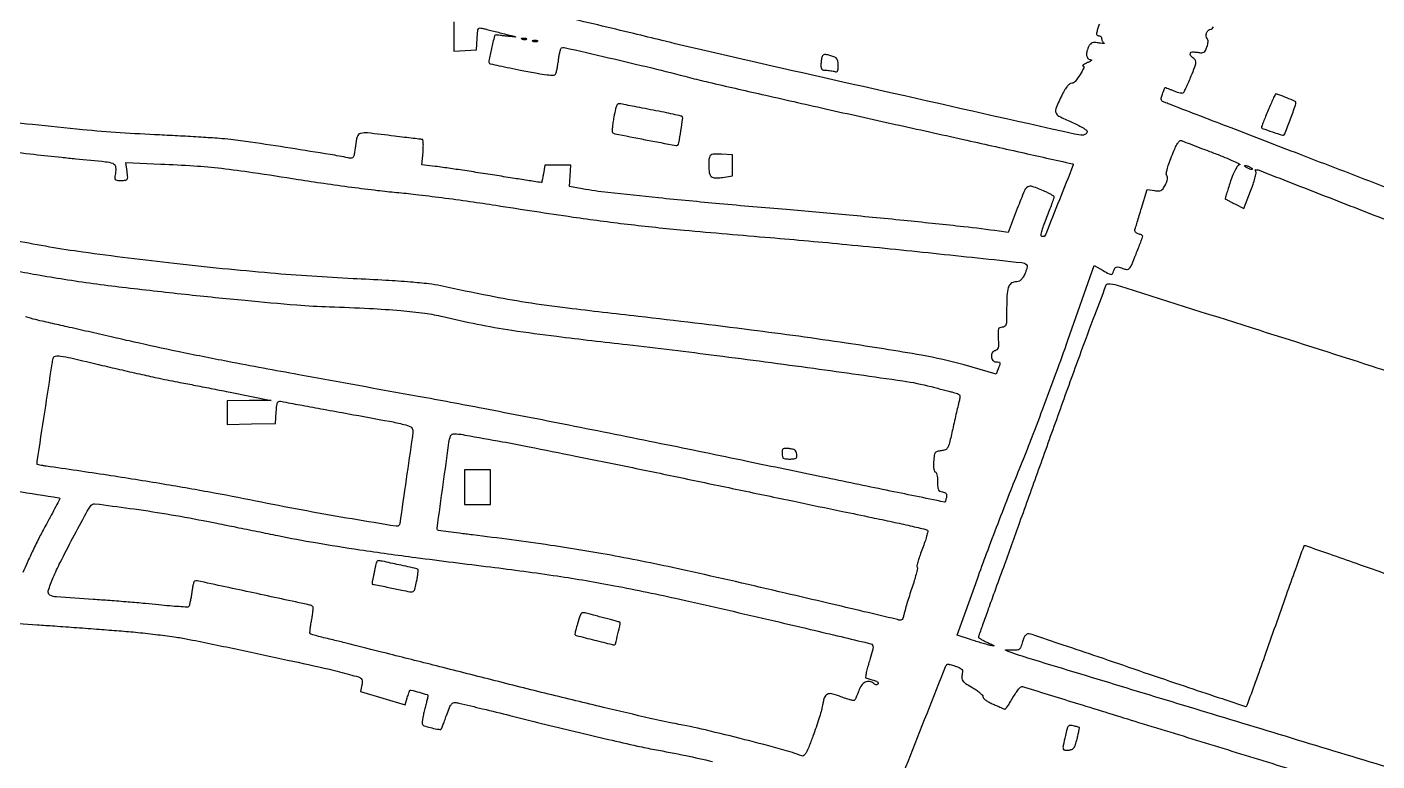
# Model space of a CAD drawing. Header units: metres. Extents: x 244 to 6504, y 133 to 4776.
# Drawn here: x 1582.5 to 1996.6, y 3171.9 to 3397.1 of the extents above; entities that cross this region are included whole.
import ezdxf

# ---------------------------------------------------------------- set-up
doc = ezdxf.new("R2010")
doc.units = ezdxf.units.M
doc.header["$MEASUREMENT"] = 0

msp = doc.modelspace()

# ---------------------------------------------------------------- linework, layer by layer
for points in [[(2417.15, 4385.34, 0.000003), (2246.3, 4080.82, 0.000001), (2074.73, 3775.01, 0.023956)], [(2390.74, 4302.36, -0.000001), (2436.6, 4383.87, -0.253439)], [(2985.13, 3282.36, 0.000001), (3054.44, 3256.15, 0.000001), (3117.63, 3232.25, 0.000001), (3170.61, 3212.21, 0.000007)], [(5649.78, 2908.29, -0.000001), (5592.12, 2927.27, -0.000136)], [(1770.95, 4232.21, -0.000001), (1756.31, 4203.53, -0.092463)], [(2661.8, 3304.26, -0.000001), (2697.55, 3290.75, -0.000089)], [(2356.38, 4565.48, -0.000006), (2331, 4482.37, -0.122858)], [(476.19, 4229.14, 0.000001), (459.62, 4235.08, 0.002147)], [(2166.88, 2385.74, -0.000003), (2059.01, 2428.09, -0.099946)], [(3110.93, 3253.38, 0.000013), (3012.15, 3290.74, 0.000016), (2894.73, 3335.15, 0.000013), (2769.32, 3382.57, -0.00051), (2533.81, 3471.88, -0.000503), (2297.42, 3562.08, -0.000023), (2063.26, 3651.71, -0.089134), (2058.39, 3654.65, -0.252954), (2058.24, 3655.06, -0.00055), (2059.22, 3661.9, -0.003408), (2060.39, 3669.64, -0.002087), (2061.88, 3678.76), (2065.84, 3702.46), (2077.4, 3733.66), (2088.96, 3764.86), (2106.7, 3796.48, 0.000002), (2119.15, 3818.66), (2165.06, 3900.45)], [(2809.66, 3348.58, -0.000003), (2861.11, 3329.19, -0.000175)], [(1593.92, 2905.57, -0.000004), (1514.48, 2912.51, -0.000011), (1436.43, 2919.33, -0.007054)], [(1818.98, 2759.08, 0.000018), (1857.04, 2862.14, 0.000008), (1895.3, 2965.72, 0.303576)], [(2076.79, 3628.02, -0.000014), (2129.58, 3607.84, -0.000367)], [(1986.93, 2957.13, 0.000002), (2009.06, 2948.59, 0.092301)], [(1729.5, 3458.88, 0.000006), (1752.96, 3451.78, 0.000107)], [(1716.95, 2894.91, -0.000001), (1705.81, 2895.88, -0.000045)], [(2910.82, 2101.23, -0.000002), (2871.64, 2116.15, -0.08954)], [(2021.93, 3339.15, -0.000434), (1997.45, 3348.55, 0.000019), (1972.87, 3358.01, 0.00003), (1951.87, 3366.09, 0.000005), (1933.29, 3373.24, 0.001731), (1931.87, 3373.78, -0.029487), (1930.84, 3374.23, -0.178409), (1930.45, 3374.66, -0.159441), (1930.41, 3375.26, -0.022351), (1930.77, 3376.47, -0.007691), (1931.06, 3377.24, -0.012235), (1931.32, 3377.89, -0.006143), (1931.57, 3378.42, -0.290559), (1931.66, 3378.48, -0.091522), (1931.79, 3378.46, -0.00144), (1932.52, 3378.18, -0.003761), (1933.37, 3377.84, -0.002477), (1934.33, 3377.44, 0.023508), (1935.32, 3377.08, 0.033641), (1936.22, 3376.87, 0.035642), (1936.95, 3376.8, 0.22782), (1937.28, 3376.94, 0.063689), (1937.53, 3377.34, 0.003643), (1938.15, 3378.67, 0.005516), (1938.86, 3380.26, 0.004019), (1939.62, 3382.05, 0.00589), (1940.72, 3384.81, 0.056164), (1941.05, 3386.03, 0.149592), (1940.93, 3386.79, 0.123092), (1940.4, 3387.42, -0.0578), (1939.41, 3388.34, -0.322429), (1939.36, 3389.02, -0.258451), (1940.02, 3389.4, -0.045248), (1941.52, 3389.3, 0.026299), (1942.82, 3389.16, 0.141782), (1943.5, 3389.31, 0.151635), (1943.97, 3389.81, 0.031447), (1944.44, 3390.92, 0.028514), (1944.69, 3391.8, 0.04886), (1944.79, 3392.55, 0.062456), (1944.73, 3393.14, 0.141436), (1944.51, 3393.53, -0.184141), (1944.18, 3394.28, -0.108396), (1944.34, 3395.26, -0.109782), (1944.88, 3396.07, -0.191935), (1945.63, 3396.37, 0.204328), (1946.02, 3396.53, 0.049453), (1946.46, 3397.1, 0.042759)], [(1957.93, 3430.89, 0.000013), (1994.73, 3417.67, 0.000025), (2031.21, 3404.57, 0.034873)], [(1713.39, 3398.68), (1713.4, 3394.18), (1713.41, 3389.67), (1716.88, 3389.87), (1720.36, 3390.07), (1720.56, 3393.55, -0.007466), (1720.73, 3395.81, -0.124132), (1720.97, 3396.52, -0.272712), (1721.46, 3396.76, -0.043787), (1722.55, 3396.58, 0.000607), (1723.53, 3396.33, 0.000141), (1725.17, 3395.91, 0.000146), (1727.07, 3395.44, 0.000143), (1728.97, 3394.96, -0.000879), (1731.88, 3394.22, -0.072476), (1732.3, 3394.04, -0.801957), (1732.27, 3393.95, -0.002698), (1730.3, 3394.16, -0.00045), (1728.98, 3394.31, -0.000578), (1727.77, 3394.45, -0.000443), (1726.76, 3394.57, -0.004972), (1726.36, 3394.62, 0.382512), (1725.88, 3394.3, 0.004905), (1724.95, 3390.47, 0.005651), (1724.11, 3386.65, 0.249665), (1724.33, 3385.89, 0.147242), (1724.53, 3385.78, 0.000458), (1727.36, 3385.17, 0.002542), (1730.57, 3384.5, 0.001582), (1734.34, 3383.74, 0.004379), (1739.01, 3382.87, 0.015684), (1742.01, 3382.43, 0.016484), (1744.03, 3382.26, 0.272807), (1744.61, 3382.57, 0.07625), (1744.82, 3383.05, 0.010164), (1745.07, 3384.14, 0.011568), (1745.31, 3385.44, 0.009486), (1745.52, 3386.85, -0.011258), (1745.72, 3388.23, -0.01617), (1745.97, 3389.43, -0.011945), (1746.22, 3390.4, -0.185961), (1746.43, 3390.67, -0.197542), (1747.22, 3390.8, -0.000339), (1760.9, 3387.64, -0.002868), (1774.15, 3384.49, -0.004285), (1785.69, 3381.57, 0.007684), (1791.55, 3380.13, 0.000549), (1807.91, 3376.39, 0.000773), (1827.42, 3371.98, 0.000583), (1848.87, 3367.2, -0.000177), (1869.71, 3362.57, -0.000293), (1887.28, 3358.65, -0.000007), (1903.2, 3355.09, -0.130619), (1903.35, 3355.02, -0.311696), (1903.41, 3354.75, -0.000097), (1899.16, 3344.03, -0.000237), (1894.98, 3333.53, -0.097393), (1894.56, 3332.87, -0.149094), (1894.43, 3332.8, -0.052969), (1894.21, 3332.77, -0.046784), (1893.95, 3332.8, -0.040107), (1893.68, 3332.87, -0.377937), (1893.51, 3333.18, -0.012095), (1893.89, 3334.68, -0.017822), (1894.48, 3336.54, -0.010716), (1895.3, 3338.7, 0.003231), (1896.17, 3340.88, 0.004754), (1896.9, 3342.81, 0.002314), (1897.49, 3344.46, 0.086022), (1897.56, 3344.85, 0.237206), (1897.42, 3345.13, 0.0199), (1896.73, 3345.6, 0.023108), (1895.83, 3346.11, 0.015661), (1894.75, 3346.61, 0.014471), (1890.84, 3348.15, 0.228743), (1889.45, 3348.01, 0.157796), (1888.44, 3346.82, 0.006141), (1886.27, 3341.38), (1883.45, 3334.05), (1880.73, 3334.42, 0.007092), (1869.77, 3335.78, 0.001992), (1852.62, 3337.59, 0.002039), (1833.54, 3339.44, 0.002389), (1815.42, 3341.04, -0.001954), (1794.95, 3342.83, -0.002533), (1776.21, 3344.64, -0.002342), (1760.67, 3346.29, -0.014917), (1752.82, 3347.4), (1748.85, 3348.09), (1749.08, 3351.36), (1749.31, 3354.63), (1745.33, 3354.63), (1741.34, 3354.63), (1740.9, 3351.98, -0.005316), (1740.71, 3350.97, -0.008721), (1740.54, 3350.11, -0.003062), (1740.37, 3349.39, -0.346729), (1740.29, 3349.33, -0.038883), (1740.17, 3349.34, -0.000017), (1736.02, 3349.99, -0.000259), (1731.4, 3350.72, -0.000158), (1725.95, 3351.58, 0.001176), (1720.21, 3352.48, 0.001343), (1714.72, 3353.31, 0.001213), (1710.06, 3353.99, 0.007625), (1707.68, 3354.29), (1703.61, 3354.75), (1703.96, 3358.66, 0.014028), (1704.05, 3360.17, 0.023455), (1704.04, 3361.43, 0.020191), (1703.94, 3362.4, 0.371153), (1703.73, 3362.59, -0.026332), (1703.29, 3362.61, -0.000476), (1700.98, 3362.88, -0.001183), (1698.29, 3363.2, -0.00079), (1695.21, 3363.58, 0.003112), (1686.96, 3364.56, 0.089746), (1684.83, 3364.42, 0.26519), (1683.79, 3363.41, 0.043744), (1683.21, 3360.56, -0.006861), (1682.88, 3358, -0.100268), (1682.58, 3357.15, -0.250961), (1682.06, 3356.83, -0.063135), (1681.02, 3356.91, 0.011153), (1675.5, 3357.93, 0.001344), (1663.26, 3359.88, 0.001431), (1651.05, 3361.75, 0.009684), (1644.98, 3362.54, 0.009208), (1641.5, 3362.86, 0.002396), (1635.89, 3363.25, 0.002435), (1629.48, 3363.62, 0.002485), (1623.12, 3363.94, -0.005809), (1611.1, 3364.61, -0.006498), (1599.54, 3365.54, -0.003992), (1584.16, 3367.11, -0.000822), (1557.07, 3370.13, 0.001346)], [(2005.72, 3168.19, -0.000014), (1946.16, 3186.27, -0.000153), (1889.52, 3203.49, -0.020095), (1882.66, 3205.88, -0.690044), (1882.66, 3205.97, -0.068521), (1882.96, 3206.03, -0.021567), (1883.65, 3206.06, -0.008247), (1884.61, 3206.03, 0.022866), (1886.21, 3206.03, 0.149821), (1886.96, 3206.3, 0.142011), (1887.45, 3206.95, 0.019842), (1887.99, 3208.57, -0.023119), (1888.41, 3209.78, -0.068438), (1888.84, 3210.55, -0.114602), (1889.31, 3210.94, -0.16192), (1889.86, 3211.02, -0.036865), (1890.7, 3210.8, -0.00014), (1900.2, 3207.6, -0.000728), (1910.98, 3203.95, -0.000458), (1923.56, 3199.65, 0.000981), (1936.09, 3195.38, 0.001615), (1946.7, 3191.83, 0.000136), (1956.22, 3188.68, 0.221733), (1956.56, 3188.72, 0.169016), (1956.78, 3189, 0.000192), (1959.35, 3196.1, 0.001732), (1962.21, 3204.08, 0.00106), (1965.52, 3213.5, -0.001152), (1968.82, 3222.91, -0.001909), (1971.66, 3230.83, -0.000156), (1974.23, 3237.91, -0.31393), (1974.41, 3238.04, -0.085515), (1974.68, 3238, -0.000052), (1982.04, 3235.43, -0.00066), (1990.24, 3232.56, -0.000403), (1999.92, 3229.14, -0.001908)], [(1989.74, 2610.17, -0.000005), (1937.37, 2630.58, -0.000013)], [(1911.45, 3397.97, 0.027995), (1910.98, 3396.7, 0.012923), (1910.64, 3395.47, 0.085389), (1910.59, 3394.83, 0.224587), (1910.78, 3394.51, 0.149211), (1911.2, 3394.38, -0.099784), (1911.56, 3394.31, -0.098117), (1911.86, 3394.1, -0.097767), (1912.06, 3393.8, -0.098297), (1912.14, 3393.44, 0.079467), (1912.2, 3393.05, 0.062286), (1912.38, 3392.67, 0.062854), (1912.65, 3392.35, 0.084883), (1912.96, 3392.14, -0.529429), (1912.98, 3392.05, -0.198514), (1912.84, 3391.99, -0.028213), (1912.25, 3392.02, -0.008655), (1911.36, 3392.14, 0.023295), (1910.07, 3392.28, 0.089917), (1909.27, 3392.19, 0.126808), (1908.7, 3391.84, 0.068941), (1908.22, 3391.17, 0.056676), (1907.63, 3389.69, 0.093145), (1907.52, 3388.36, 0.143022), (1907.9, 3387.44, 0.221054), (1908.66, 3387.06, -0.128642), (1908.96, 3386.97, -0.46941), (1908.99, 3386.8, -0.090494), (1908.63, 3386.52, -0.014543), (1907.83, 3386.12, 0.011192), (1907.1, 3385.77, 0.026), (1906.58, 3385.46, 0.055148), (1906.32, 3385.25, 0.626265), (1906.35, 3385.16, -0.517729), (1906.68, 3384.57, -0.030058), (1905.5, 3382.44, -0.026563), (1903.98, 3380.3, -0.228665), (1902.96, 3379.81, 0.163356), (1902.33, 3379.59, 0.056501), (1901.62, 3378.93, 0.041194), (1900.86, 3377.85, 0.018898), (1900.04, 3376.33, 0.011636), (1898.17, 3372.28, 0.184232), (1898.1, 3370.79, 0.199121), (1899.05, 3369.69, 0.01392), (1902.81, 3367.93, -0.010618), (1905.1, 3366.87, -0.029842), (1906.64, 3366, -0.040983), (1907.57, 3365.29, -0.309577), (1907.69, 3364.78, -0.086981), (1907.49, 3364.45, -0.066391), (1907.17, 3364.16, -0.065869), (1906.79, 3363.97, -0.082453), (1906.39, 3363.91, -0.055289), (1903.83, 3364.19, -0.000057), (1848.25, 3376.68, -0.000488), (1798.71, 3387.87, -0.004524), (1777.33, 3392.92, 0.001356), (1768.61, 3395.04, 0.000681), (1757.59, 3397.68, 0.000676), (1746.18, 3400.37, 0.001002)], [(1403.11, 2922.2, -0.00005), (1359.46, 2926.04, -0.000007), (1314.6, 2930, -0.176126)], [(2061.25, 3324.19, -0.000023), (2042.57, 3331.28, -0.000722)], [(2018, 3285.3, 0.005363), (1995.21, 3292.92, 0.001367), (1958.11, 3304.76, 0.000202), (1917.04, 3317.73, 0.077197), (1913.98, 3318.2, 0.310389), (1913.46, 3317.84, 0.000528), (1909.45, 3307.29, 0.003192), (1904.71, 3294.52, 0.001417), (1898.61, 3277.62, -0.000174), (1892.69, 3261.11, -0.000189), (1886.93, 3245.06, -0.000177), (1881.98, 3231.3, -0.000925), (1879.23, 3223.73, 0.001015), (1877.37, 3218.59, 0.001618), (1875.8, 3214.19, 0.000307), (1874.44, 3210.3, 0.084645), (1874.38, 3209.96, 0.246104), (1874.5, 3209.72, 0.013834), (1875.2, 3209.26, 0.018671), (1876.11, 3208.75, 0.012367), (1877.19, 3208.23, -0.003074), (1878.69, 3207.54, -0.091733), (1879.02, 3207.3, -0.720212), (1878.97, 3207.19, -0.011983), (1878.02, 3207.37, -0.015706), (1876.99, 3207.62, -0.004601), (1875.42, 3208.07, -0.004617), (1873.66, 3208.61, -0.004938), (1871.95, 3209.17), (1867.86, 3210.55), (1874.01, 3227.78, -0.003615), (1876.86, 3235.57, -0.002156), (1880.35, 3244.81, -0.002158), (1883.91, 3253.98, -0.003737), (1886.96, 3261.56, 0.005113), (1890.13, 3269.52, 0.002337), (1894.12, 3279.98, 0.002314), (1898.21, 3291.03, 0.003188), (1901.79, 3300.99), (1909.82, 3323.86), (1912.58, 3322.33, 0.00576), (1914.41, 3321.35, 0.106664), (1915.05, 3321.17, 0.283841), (1915.43, 3321.38, 0.053588), (1915.77, 3322.15, -0.059448), (1916.18, 3323.05, -0.204021), (1916.69, 3323.41, -0.128057), (1917.47, 3323.39, -0.018699), (1918.99, 3322.87, 0.100876), (1919.99, 3322.71, 0.213671), (1920.69, 3323.05, 0.071604), (1921.35, 3324.14, 0.005387), (1922.68, 3327.35, 0.002715), (1923.46, 3329.33, 0.004082), (1924.13, 3331.07, 0.001705), (1924.67, 3332.56, 0.089478), (1924.72, 3332.86, 0.219383), (1924.64, 3333.05, 0.043999), (1924.33, 3333.26, 0.039022), (1923.9, 3333.46, 0.027706), (1923.39, 3333.63, -0.06676), (1922.91, 3333.83, -0.087916), (1922.54, 3334.13, -0.106465), (1922.35, 3334.5, -0.148505), (1922.36, 3334.86, 0.005666), (1922.54, 3335.46, 0.000371), (1923.06, 3337.18, 0.000539), (1923.68, 3339.24, 0.000402), (1924.36, 3341.51), (1926.06, 3347.26), (1928.32, 3346.89, 0.030733), (1929.63, 3346.76, 0.131752), (1930.38, 3346.94, 0.125661), (1930.97, 3347.47, 0.026886), (1931.68, 3348.67, 0.025783), (1932.11, 3349.62, 0.051628), (1932.33, 3350.42, 0.07142), (1932.35, 3351.04, 0.168574), (1932.15, 3351.45, -0.234444), (1931.97, 3351.98, -0.025803), (1932.21, 3353.28, -0.023741), (1932.73, 3355.05, -0.010435), (1933.58, 3357.33, -0.008883), (1934.64, 3359.89, -0.037779), (1935.42, 3361.36, -0.075177), (1936.06, 3362.1, -0.276729), (1936.65, 3362.2, 0.001442), (1937.35, 3361.93, 0.000054), (1939.97, 3360.92, 0.000098), (1943.08, 3359.73, 0.000069), (1946.58, 3358.4, -0.005856), (1949.93, 3357.07, -0.011446), (1952.57, 3355.92, -0.010067), (1954.45, 3355.01, -0.71281), (1954.41, 3354.77, 0.188658), (1953.83, 3354.4, 0.036074), (1953.15, 3353.32, 0.028881), (1952.41, 3351.72, 0.012652), (1951.6, 3349.51, 0.003403), (1950.96, 3347.56, 0.005551), (1950.45, 3345.91, 0.001325), (1950.03, 3344.46, 0.297885), (1950.07, 3344.33, 0.052928), (1950.19, 3344.24, 0.000799), (1950.99, 3343.83, 0.002147), (1951.92, 3343.34, 0.001417), (1953, 3342.8), (1955.77, 3341.4), (1957.82, 3346.72, 0.009676), (1958.58, 3348.81, 0.014292), (1959.15, 3350.67, 0.009432), (1959.55, 3352.22, 0.199602), (1959.48, 3352.68, -0.031108), (1959.35, 3352.92, -0.065587), (1959.29, 3353.12, -0.12611), (1959.3, 3353.25, -0.319285), (1959.37, 3353.31, -0.093104), (1960.43, 3353.11, -0.000115), (1980.68, 3345.22, -0.000106), (2000.97, 3337.3, -0.101031)], [(1574.68, 3359.1, 0.000501), (1584.61, 3358.01, 0.000459), (1593.06, 3357.1, 0.002718), (1597.48, 3356.65, -0.001779), (1606.55, 3355.74, -0.054824), (1608.76, 3355.27, -0.260042), (1609.59, 3354.36, -0.097714), (1609.65, 3352.59, 0.01237), (1609.42, 3350.91, 0.17722), (1609.57, 3350.33, 0.226969), (1610.03, 3350.05, 0.021388), (1611.39, 3350, 0.022765), (1612.76, 3350.06, 0.229025), (1613.23, 3350.34, 0.168286), (1613.38, 3350.95, 0.011406), (1613.19, 3352.74), (1612.82, 3355.48), (1623.53, 3355.03, -0.00647), (1633.69, 3354.48, -0.01101), (1642.16, 3353.72, -0.009002), (1651.68, 3352.48, -0.002918), (1665.71, 3350.32, 0.003857), (1673.56, 3349.12, 0.003033), (1682.08, 3347.94, 0.003066), (1690.01, 3346.95, 0.007554), (1695.85, 3346.34, -0.007252), (1701.71, 3345.73, -0.002895), (1709.72, 3344.73, -0.002864), (1718.35, 3343.56, -0.003605), (1726.32, 3342.37, 0.002529), (1750, 3338.78, 0.007032), (1766.68, 3336.58, 0.006572), (1784.03, 3334.77, 0.001978), (1810.45, 3332.47, -0.003298), (1834.02, 3330.35, -0.002313), (1860.53, 3327.68, -0.000277), (1887.66, 3324.79, -0.151216), (1889.15, 3324.15, -0.236543), (1889.29, 3323.82, -0.036892), (1889.19, 3323.12, -0.034407), (1888.93, 3322.24, -0.023706), (1888.53, 3321.28, -0.027648), (1887.87, 3320.07, -0.081791), (1887.25, 3319.36, -0.10573), (1886.53, 3318.99, -0.066968), (1885.6, 3318.86, 0.178342), (1884.3, 3318.38, 0.146885), (1883.49, 3317.13, 0.060297), (1883.09, 3314.65, 0.010147), (1882.99, 3309.84, -0.005888), (1882.95, 3306.89, -0.062733), (1882.78, 3305.71, -0.190377), (1882.36, 3305.16, -0.13688), (1881.61, 3304.95, 0.099799), (1880.88, 3304.8, 0.213943), (1880.49, 3304.39, 0.086582), (1880.35, 3303.52, 0.009354), (1880.42, 3301.48, -0.012049), (1880.48, 3299.63, -0.063911), (1880.35, 3298.63, -0.136611), (1880.03, 3298.08, -0.147812), (1879.48, 3297.78, 0.215568), (1878.59, 3297.16, 0.148141), (1878.3, 3295.95, 0.154256), (1878.73, 3294.81, 0.229292), (1879.68, 3294.35, -0.027466), (1880.62, 3294.3, -0.293415), (1880.91, 3294.07, -0.163594), (1880.91, 3293.6, -0.008508), (1880.39, 3292.18), (1879.79, 3290.58), (1869.96, 3293.4, 0.027027), (1856.89, 3296.38, 0.005708), (1833.79, 3300.09, 0.00539), (1804.59, 3304.11, 0.003289), (1770.04, 3308.26, -0.001865), (1748.31, 3310.81, -0.008255), (1735.55, 3312.57, -0.010526), (1724.36, 3314.55, -0.004459), (1709.43, 3317.64, 0.024909), (1705.7, 3318.26, 0.007882), (1700.09, 3318.81, 0.006189), (1692.57, 3319.34, 0.002646), (1682.5, 3319.86, -0.009928), (1657.15, 3321.56, -0.00628), (1627.67, 3324.49, -0.006236), (1599.58, 3328, -0.015717), (1579.26, 3331.45, 0.00349)], [(1577.94, 3322.51, 0.006511), (1585.44, 3321.1, 0.004641), (1593.88, 3319.71, 0.004449), (1602.78, 3318.41, 0.004434), (1611.72, 3317.27, 0.002825), (1630.95, 3315.09, 0.003212), (1649.39, 3313.22, 0.003281), (1665.22, 3311.83, 0.01187), (1675.32, 3311.25, -0.004333), (1687.57, 3310.73, -0.008999), (1697.11, 3310.07, -0.011356), (1704.56, 3309.25, -0.026175), (1710.09, 3308.22, 0.010799), (1720.62, 3305.91, 0.010784), (1731.23, 3304.06, 0.007318), (1744.97, 3302.18, 0.002016), (1766.62, 3299.63, -0.003303), (1794.1, 3296.31, -0.002602), (1823.81, 3292.37, -0.00152), (1851.19, 3288.51, -0.027892), (1859.8, 3286.77, 0.000092), (1861.4, 3286.36, 0.000066), (1863.19, 3285.89, 0.000066), (1864.89, 3285.45, 0.000142), (1866.21, 3285.11, -0.013327), (1867.95, 3284.61, -0.152798), (1868.52, 3284.2, -0.203714), (1868.68, 3283.6, -0.026559), (1868.41, 3282.25, 0.005316), (1868.11, 3281.04, 0.001047), (1867.6, 3278.85, 0.00111), (1867.02, 3276.3, 0.001031), (1866.44, 3273.69, -0.004326), (1865.46, 3269.48, -0.063631), (1864.92, 3268.06, -0.17222), (1864.19, 3267.39, -0.075702), (1862.9, 3267.07, 0.037649), (1861.65, 3266.85, 0.182037), (1861.07, 3266.44, 0.122126), (1860.77, 3265.66, 0.013312), (1860.6, 3263.71, 0.017828), (1860.56, 3262.43, 0.037361), (1860.64, 3261.43, 0.049838), (1860.82, 3260.76, 0.313452), (1861.09, 3260.57, -0.301929), (1861.36, 3260.39, -0.041065), (1861.59, 3259.71, -0.036046), (1861.74, 3258.76, -0.022405), (1861.79, 3257.63, 0.015579), (1861.84, 3255.99, 0.095303), (1862.05, 3255.18, 0.169583), (1862.49, 3254.73, 0.079014), (1863.28, 3254.49, -0.053017), (1863.96, 3254.31, -0.133353), (1864.38, 3254.02, -0.14657), (1864.56, 3253.58, -0.06918), (1864.54, 3252.95, -0.011866), (1864.44, 3252.43, -0.015093), (1864.32, 3251.95, -0.013081), (1864.2, 3251.56, -0.109574), (1864.1, 3251.4, -0.256617), (1863.89, 3251.34, -0.000021), (1846.18, 3254.96, -0.000657), (1826.6, 3258.99, -0.000395), (1803.39, 3263.81, 0.001495), (1776.96, 3269.25, 0.001226), (1748.7, 3274.9, 0.001251), (1722.38, 3280.03, 0.002845), (1702.48, 3283.74, -0.000498), (1665.84, 3290.39, -0.002141), (1644.06, 3294.46, -0.003542), (1628.68, 3297.52, -0.005389), (1615.37, 3300.41, 0.00028), (1609.13, 3301.84, 0.0002), (1602.14, 3303.42, 0.000202), (1595.48, 3304.93, 0.000432), (1590.34, 3306.09, -0.004129), (1585.16, 3307.29, -0.016796), (1582.04, 3308.16, -0.01992)], [(1842.29, 3145.13, -0.001891), (1852.74, 3171.79, -0.000114), (1864.39, 3201.15, -0.307406), (1865.07, 3201.61, -0.061251), (1865.37, 3201.57, -0.007219), (1866.03, 3201.4, -0.008553), (1866.8, 3201.17, -0.006911), (1867.63, 3200.89, -0.028021), (1868.75, 3200.43, -0.136582), (1869.27, 3199.98, -0.155825), (1869.44, 3199.36, -0.039874), (1869.31, 3198.32, 0.067252), (1869.24, 3197.22, 0.152239), (1869.54, 3196.46, 0.084219), (1870.37, 3195.73, 0.01186), (1872.32, 3194.57, -0.020773), (1873.62, 3193.77, -0.028136), (1874.71, 3192.93, -0.02779), (1875.51, 3192.17, -0.189507), (1875.7, 3191.68, 0.197306), (1875.9, 3191.2, 0.037546), (1876.61, 3190.59, 0.034605), (1877.62, 3189.94, 0.024653), (1878.83, 3189.36, -0.000197), (1880.06, 3188.83, -0.000269), (1881.16, 3188.36, -0.000175), (1882.09, 3187.97, -0.00311), (1882.39, 3187.84, 0.342244), (1882.64, 3187.9, 0.011071), (1883.32, 3188.8, 0.017038), (1884.1, 3189.96, 0.010476), (1884.93, 3191.37, -0.018125), (1885.8, 3192.79, -0.028831), (1886.65, 3193.92, -0.028462), (1887.4, 3194.71, -0.287883), (1887.83, 3194.8, 0.01662), (1888.47, 3194.57, 0.000013), (1905.02, 3189.47, 0.000147), (1923.48, 3183.78, 0.00009), (1945.26, 3177.08, -0.000442), (1967.01, 3170.37, -0.000726), (1985.41, 3164.64, -0.000053), (2001.94, 3159.47, -0.101617)], [(1579.17, 3254.71, -0.000091), (1592.22, 3252.64, -0.205102), (1592.54, 3252.44, -0.278662), (1592.55, 3252.31, -0.000325), (1591.31, 3249.96, -0.002683), (1589.9, 3247.32, -0.00163), (1588.21, 3244.21, 0.007741), (1586.33, 3240.64, 0.005581), (1584.34, 3236.61, 0.005638), (1582.53, 3232.74, 0.012159), (1581.25, 3229.71)], [(2015.64, 3193.62, -0.000046), (2006.7, 3169.03, -0.098502)], [(1573.96, 3214.53), (1585.56, 3213.72, -0.000709), (1590.97, 3213.34, -0.000367), (1597.73, 3212.85, -0.000365), (1604.69, 3212.33, -0.000553), (1610.73, 3211.87, -0.006185), (1616.51, 3211.35, -0.00512), (1622.66, 3210.66, -0.005173), (1628.28, 3209.91, -0.01383), (1632.26, 3209.22, -0.002004), (1647.47, 3206.1, -0.002104), (1662.4, 3202.9, -0.001806), (1675.25, 3200.05, -0.012803), (1681.44, 3198.48, -0.007143), (1684.13, 3197.69, -0.102035), (1685, 3197.21, -0.216562), (1685.31, 3196.54, -0.048669), (1685.2, 3195.26), (1684.81, 3193.21), (1691.66, 3191.19), (1698.5, 3189.17), (1699.11, 3191.25, -0.003732), (1699.36, 3192.06, -0.005292), (1699.59, 3192.78, -0.003101), (1699.79, 3193.38, -0.073855), (1699.87, 3193.54, -0.310332), (1700.3, 3193.69, -0.005671), (1702.76, 3193.01, -0.005579), (1705.2, 3192.27, -0.327122), (1705.46, 3191.91, -0.056588), (1705.43, 3191.64, -0.001533), (1705.16, 3190.49, -0.003165), (1704.83, 3189.14, -0.002162), (1704.44, 3187.61, 0.010962), (1704.07, 3186.06, 0.015424), (1703.82, 3184.67, 0.011594), (1703.68, 3183.51, 0.165284), (1703.77, 3183.11, 0.182697), (1704.26, 3182.74, 0.009224), (1706.22, 3182.18, 0.014757), (1708.19, 3181.73, 0.058987), (1709.41, 3181.63, 0.289264), (1709.58, 3181.74, 0.004155), (1710.05, 3182.87, 0.009943), (1710.58, 3184.22, 0.006209), (1711.14, 3185.83, -0.010855), (1711.95, 3188.05, -0.05791), (1712.55, 3189.19, -0.123009), (1713.16, 3189.73, -0.148155), (1713.92, 3189.87, -0.032155), (1714.94, 3189.69, -0.000313), (1722.24, 3187.93, -0.001036), (1730.63, 3185.88, -0.000671), (1740.34, 3183.47, 0.002131), (1750.64, 3180.94, 0.002193), (1760.86, 3178.53, 0.00212), (1769.75, 3176.51, 0.009325), (1775.01, 3175.45, -0.005589), (1784.54, 3173.59, -0.008621), (1792.73, 3171.74, -0.008357)]]:
    msp.add_lwpolyline(points, format="xyb")
for points in [[(1735.75, 3393.32, -0.126455), (1735.53, 3393.19, -0.060344), (1735.21, 3393.14, -0.05415), (1734.84, 3393.16, -0.051402), (1734.48, 3393.26, -0.054073), (1734.2, 3393.41, -0.470617), (1734.19, 3393.53, -0.168741), (1734.39, 3393.62, -0.018894), (1734.88, 3393.66, -0.028489), (1735.34, 3393.66, -0.077125), (1735.66, 3393.58, -0.208169), (1735.78, 3393.46, -0.296942)], [(1739.06, 3392.65, -0.126455), (1738.85, 3392.53, -0.060344), (1738.52, 3392.47, -0.05415), (1738.15, 3392.5, -0.051402), (1737.79, 3392.6, -0.054073), (1737.52, 3392.75, -0.470617), (1737.5, 3392.87, -0.168741), (1737.7, 3392.96, -0.018894), (1738.19, 3393, -0.028489), (1738.65, 3392.99, -0.077125), (1738.97, 3392.92, -0.208169), (1739.09, 3392.8, -0.296942)], [(1826.39, 3387.96, 0.039293), (1826.25, 3387.47, 0.016332), (1826.13, 3386.8, 0.01604), (1826.05, 3386.07, 0.019962), (1826.02, 3385.38, 0.048847), (1826.1, 3384.59, 0.148621), (1826.35, 3384.11, 0.148621), (1826.82, 3383.86, 0.048847), (1827.62, 3383.78, -0.021293), (1828.31, 3383.75, -0.016361), (1829.06, 3383.66, -0.016637), (1829.76, 3383.53, -0.037334), (1830.27, 3383.38, 0.115666), (1830.78, 3383.31, 0.246637), (1831.11, 3383.52, 0.109859), (1831.28, 3384.09, 0.017917), (1831.32, 3385.25, 0.032454), (1831.23, 3386.54, 0.131517), (1830.94, 3387.27, 0.126593), (1830.31, 3387.76, 0.029129), (1829.04, 3388.23, 0.016673), (1827.83, 3388.56, 0.083753), (1827.14, 3388.6, 0.160916), (1826.7, 3388.4, 0.116286)], [(1963.23, 3371.54, 0.001973), (1962.44, 3369.62, 0.003053), (1961.77, 3367.96, 0.000956), (1961.2, 3366.51, 0.093647), (1961.16, 3366.29, 0.320156), (1961.41, 3365.94, 0.00324), (1964.52, 3364.89, 0.003423), (1967.63, 3363.89, 0.280027), (1968.1, 3364, 0.106237), (1968.46, 3364.57, 0.001193), (1970.06, 3368.84, 0.001407), (1971.62, 3373.08, 0.08764), (1971.75, 3373.86, 0.298424), (1971.52, 3374.22, 0.003987), (1968.94, 3375.32, 0.008045), (1966.47, 3376.3, 0.090905), (1965.43, 3376.49, 0.295942), (1965.37, 3376.45, 0.00045), (1964.74, 3375.04, 0.003211), (1964.04, 3373.44, 0.001951)], [(1762.51, 3369.44, 0.008694), (1762.22, 3367.74, 0.013123), (1762.04, 3366.25, 0.00786), (1761.94, 3365.02, 0.215472), (1762.06, 3364.72, 0.149135), (1762.82, 3364.31, 0.000633), (1772.14, 3362.5, 0.000431), (1781.59, 3360.69, 0.248527), (1782.11, 3360.85, 0.155949), (1782.46, 3361.53, 0.003419), (1783.06, 3365.26, 0.002575), (1783.63, 3369.07, 0.236257), (1783.46, 3369.59, 0.142035), (1783.17, 3369.75, 0.001295), (1780.72, 3370.3, 0.004281), (1777.9, 3370.89, 0.002738), (1774.6, 3371.53, -0.00069), (1771.23, 3372.18, -0.000915), (1768.17, 3372.78, -0.000647), (1765.6, 3373.28, -0.009193), (1764.69, 3373.48, 0.132248), (1763.92, 3373.46, 0.198291), (1763.41, 3373.04, 0.070739), (1763.02, 3371.99, 0.007678)], [(1791.91, 3357.39, 0.074444), (1791.63, 3356.1, 0.028068), (1791.6, 3354.25, 0.026983), (1791.78, 3352.45, 0.103649), (1792.17, 3351.4, 0.136427), (1792.62, 3351, 0.084935), (1793.3, 3350.79, 0.052135), (1794.31, 3350.77, 0.016356), (1795.81, 3350.94), (1798.86, 3351.4), (1798.86, 3354.61), (1798.86, 3357.82), (1795.55, 3358.05, 0.016044), (1794.02, 3358.1, 0.045638), (1792.95, 3358.01, 0.072612), (1792.26, 3357.78, 0.186543)], [(1957.84, 3353.97, -0.027796), (1958.18, 3353.72, -0.102785), (1958.35, 3353.52, -0.335455), (1958.33, 3353.39, -0.190341), (1958.17, 3353.33, -0.067616), (1957.85, 3353.37, -0.024967), (1957.41, 3353.52, -0.024204), (1956.95, 3353.72, -0.026766), (1956.52, 3353.97, -0.027796), (1956.18, 3354.22, -0.102785), (1956.01, 3354.42, -0.335455), (1956.03, 3354.55, -0.190341), (1956.19, 3354.61, -0.067616), (1956.51, 3354.57, -0.024967), (1956.95, 3354.42, -0.024204), (1957.41, 3354.22, -0.026766)], [(1626.28, 3288.65, -0.00107), (1629.41, 3288.05, -0.000315), (1634.2, 3287.12, -0.000316), (1639.59, 3286.07, -0.00034), (1644.84, 3285.03), (1657.43, 3282.54), (1650.64, 3282.49), (1643.85, 3282.43), (1643.85, 3278.76), (1643.85, 3275.1), (1651.3, 3275.29), (1658.76, 3275.47), (1658.96, 3279.02, -0.010443), (1659.11, 3280.93, -0.072092), (1659.33, 3281.84, -0.196891), (1659.71, 3282.23, -0.166754), (1660.28, 3282.27, 0.017774), (1661.14, 3282.08, 0.000206), (1666.86, 3281.02, 0.000629), (1673.48, 3279.81, 0.000411), (1681.11, 3278.43, -0.001163), (1693.71, 3276.12, -0.017123), (1698.1, 3275.15, -0.054004), (1700.2, 3274.37, -0.283082), (1700.82, 3273.36, -0.035488), (1700.69, 3271.47, -0.000371), (1698.81, 3258.38, -0.000096), (1696.82, 3244.67, -0.151253), (1696.61, 3244.23, -0.252628), (1695.69, 3243.91, -0.000693), (1682.23, 3246.15, -0.004282), (1668.28, 3248.61, -0.004343), (1654.45, 3251.29, 0.004833), (1639.92, 3254.1, 0.003892), (1624.25, 3256.84, 0.003569), (1607.17, 3259.57, 0.002697), (1588.37, 3262.34, -0.007066), (1587.29, 3262.51, -0.011552), (1586.38, 3262.68, -0.005285), (1585.63, 3262.85, -0.346625), (1585.56, 3262.95, -0.037856), (1585.62, 3263.79, -0.000058), (1587.93, 3278.95, -0.00012), (1590.19, 3293.7, -0.017717), (1590.51, 3295.4, -0.291954), (1591.2, 3296.08, -0.088131), (1592.74, 3296.14, -0.022018), (1595.96, 3295.54, -0.001323), (1605.57, 3293.28, 0.001657), (1611.65, 3291.86, 0.001663), (1617.73, 3290.48, 0.001623), (1623.05, 3289.3, 0.006649)], [(1728.32, 3269.85, -0.004277), (1736.49, 3268.31, -0.000901), (1750.72, 3265.47, -0.000944), (1767.22, 3262.11, -0.000895), (1784, 3258.63, 0.000067), (1800.92, 3255.1, 0.000068), (1817.84, 3251.57, 0.000066), (1832.61, 3248.49, 0.000269), (1841.59, 3246.62, -0.002034), (1847.97, 3245.27, -0.003212), (1853.44, 3244.06, -0.000805), (1858.2, 3242.96, -0.12905), (1858.68, 3242.7, -0.266563), (1858.8, 3242.3, -0.012233), (1858.45, 3240.86, -0.017605), (1857.92, 3239.1, -0.011419), (1857.18, 3237.11, 0.009721), (1856.42, 3235.1, 0.014383), (1855.85, 3233.32, 0.009486), (1855.45, 3231.83, 0.20202), (1855.52, 3231.39, -0.193823), (1855.6, 3230.93, -0.00755), (1855.21, 3229.25, -0.012469), (1854.66, 3227.24, -0.008376), (1853.93, 3224.97, 0.003988), (1853.15, 3222.59, 0.00418), (1852.42, 3220.23, 0.004013), (1851.82, 3218.19, 0.018515), (1851.52, 3216.99, -0.025594), (1851.25, 3215.94, -0.09941), (1850.93, 3215.36, -0.173226), (1850.52, 3215.12, -0.122447), (1849.97, 3215.15, 0.017907), (1849.1, 3215.39, 0.000073), (1839.27, 3217.72, 0.000366), (1828.12, 3220.35, 0.000231), (1815.09, 3223.41, 0.003092), (1784.57, 3230.36, 0.008444), (1762.88, 3234.78, 0.009859), (1743.04, 3238.07, 0.005779), (1719.17, 3241.26, -0.001968), (1715.13, 3241.77, -0.003152), (1711.7, 3242.23, -0.000647), (1708.68, 3242.67, -0.161623), (1708.44, 3242.79, -0.234575), (1708.28, 3243.25, -0.000161), (1710.14, 3256.78, -0.000646), (1711.93, 3269.61, -0.047694), (1712.42, 3271.66, -0.252857), (1713.02, 3272.21, -0.091078), (1714.21, 3272.3, -0.015788), (1716.84, 3271.91, -0.000428)], [(1814.1, 3266.24, 0.048118), (1814.19, 3265.3, 0.191202), (1814.49, 3264.83, 0.136043), (1815.12, 3264.6, 0.020485), (1816.46, 3264.54, 0.017831), (1817.79, 3264.59, 0.134357), (1818.38, 3264.8, 0.221672), (1818.63, 3265.22, 0.058505), (1818.61, 3266.03, 0.075029), (1818.39, 3266.76, 0.127529), (1817.99, 3267.25, 0.098739), (1817.32, 3267.56, 0.033257), (1816.25, 3267.73, 0.021507), (1815.01, 3267.8, 0.15514), (1814.45, 3267.62, 0.203265), (1814.17, 3267.18, 0.040803)], [(1636.56, 3245.67, -0.001204), (1640.74, 3244.85, -0.000428), (1646.69, 3243.65, -0.000425), (1653.23, 3242.32, -0.000501), (1659.42, 3241.05, 0.008747), (1670.98, 3238.89, 0.00546), (1684.59, 3236.73, 0.004171), (1701.75, 3234.35, 0.001798), (1724.67, 3231.45, -0.00644), (1745.15, 3228.67, -0.009979), (1762.74, 3225.68, -0.008039), (1782.7, 3221.55, -0.002683), (1811.78, 3214.88, -0.00023), (1822.77, 3212.29, -0.000362), (1832.21, 3210.06, -0.000082), (1840.49, 3208.09, -0.015255), (1841.34, 3207.86, -0.188782), (1841.85, 3207.46, -0.154689), (1842, 3206.79, -0.048799), (1841.77, 3205.51, -0.005063), (1840.9, 3202.59, 0.008992), (1840.35, 3200.68, 0.01446), (1839.95, 3199.03, 0.008208), (1839.69, 3197.67, 0.319608), (1839.82, 3197.4, 0.046807), (1840.09, 3197.28, 0.006839), (1840.67, 3197.1, 0.007682), (1841.37, 3196.9, 0.006521), (1842.11, 3196.72, -0.038226), (1842.79, 3196.5, -0.068902), (1843.29, 3196.2, -0.109136), (1843.55, 3195.89, -0.262481), (1843.54, 3195.6, -0.114336), (1843.3, 3195.36, -0.15503), (1843, 3195.28, -0.113817), (1842.65, 3195.38, -0.046543), (1842.23, 3195.67, 0.128666), (1840.93, 3196.27, 0.158568), (1839.62, 3196.1, 0.127788), (1838.46, 3195.11, 0.071272), (1837.61, 3193.45, -0.008124), (1837.25, 3192.45, -0.010511), (1836.88, 3191.55, -0.00844), (1836.55, 3190.81, -0.087086), (1836.36, 3190.54, -0.252682), (1836.06, 3190.44, -0.011848), (1834.98, 3190.7, -0.017144), (1833.66, 3191.08, -0.011231), (1832.18, 3191.61, 0.027579), (1829.35, 3192.52, 0.189714), (1827.93, 3192.35, 0.19854), (1827.05, 3191.26, 0.030532), (1826.4, 3188.49, -0.02775), (1826.09, 3187.15, -0.005948), (1825.4, 3184.86, -0.006197), (1824.53, 3182.22, -0.005872), (1823.58, 3179.55, -0.006277), (1822.29, 3176.19, -0.034736), (1821.46, 3174.44, -0.079425), (1820.78, 3173.59, -0.284623), (1820.13, 3173.47, 0.026478), (1814.35, 3175.38, 0.004111), (1802.72, 3178.46, 0.004928), (1790.57, 3181.43, 0.011123), (1781.31, 3183.39, -0.010244), (1773.67, 3184.99, -0.001769), (1759.3, 3188.36, -0.001924), (1742.46, 3192.44, -0.00172), (1725, 3196.81, 0.000231), (1708.06, 3201.1, 0.000316), (1692.8, 3204.95, 0.000205), (1679.97, 3208.17, 0.003676), (1675.84, 3209.17, -0.004024), (1673.48, 3209.74, -0.006053), (1671.43, 3210.29, -0.0027), (1669.7, 3210.78, -0.126539), (1669.39, 3210.96, -0.21282), (1669.27, 3211.26, -0.010441), (1669.35, 3212.33, -0.0154), (1669.52, 3213.63, -0.010367), (1669.78, 3215.1, 0.011323), (1670.04, 3216.57, 0.016636), (1670.2, 3217.88, 0.011985), (1670.27, 3218.95, 0.208919), (1670.14, 3219.26, 0.144233), (1669.2, 3219.77, 0.000272), (1651.98, 3223.48, 0.000217), (1634.65, 3227.19, 0.190091), (1633.83, 3227.05, 0.195036), (1633.64, 3226.81, 0.00962), (1633.4, 3225.81, 0.014373), (1633.16, 3224.57, 0.009781), (1632.95, 3223.16, -0.011643), (1632.74, 3221.74, -0.016637), (1632.48, 3220.5, -0.012553), (1632.21, 3219.49, -0.184451), (1632, 3219.21, -0.153841), (1631.59, 3219.11, -0.002326), (1629.13, 3219.26, -0.006024), (1626.25, 3219.48, -0.003917), (1622.93, 3219.81, 0.004147), (1618.83, 3220.21, 0.001901), (1613.48, 3220.67, 0.001882), (1607.84, 3221.11, 0.0026), (1602.78, 3221.46, -0.001845), (1591.48, 3222.23, -0.108098), (1589.51, 3222.81, -0.358971), (1589, 3224.09, -0.022325), (1590.52, 3228.19, -0.017265), (1592.67, 3232.83, -0.004165), (1596.55, 3240.35, -0.002763), (1600.59, 3247.91, -0.043049), (1602.2, 3250.36, -0.263624), (1603.34, 3250.83, -0.00188), (1613.98, 3249.42, -0.007162), (1625.28, 3247.71, -0.00709)], [(1689.2, 3230.92, -0.004212), (1689.02, 3229.89, -0.00391), (1688.81, 3228.83, -0.0039), (1688.61, 3227.89, -0.013131), (1688.46, 3227.28, 0.025323), (1688.36, 3226.84, 0.044781), (1688.34, 3226.46, 0.062486), (1688.37, 3226.2, 0.339355), (1688.48, 3226.12, -0.049554), (1688.96, 3226.07, -0.000292), (1693.41, 3225.18, -0.00131), (1697.48, 3224.34, -0.00561), (1699.91, 3223.81, 0.104048), (1700.68, 3223.8, 0.201609), (1701.19, 3224.14, 0.087067), (1701.56, 3224.99, 0.010983), (1702, 3226.96, 0.007539), (1702.25, 3228.31, 0.011543), (1702.41, 3229.48, 0.00617), (1702.52, 3230.46, 0.221095), (1702.45, 3230.67, 0.145471), (1702.07, 3230.88, 0.000449), (1696.59, 3232.09, 0.001424), (1691.46, 3233.2, 0.038549), (1690.09, 3233.38, 0.303103), (1689.88, 3233.26, 0.025894), (1689.63, 3232.67, 0.027377), (1689.39, 3231.87, 0.017328)], [(1752.22, 3216.76, 0.003018), (1751.35, 3214, 0.010171), (1750.83, 3212.17, 0.007043), (1750.51, 3210.87, 0.287326), (1750.6, 3210.61, 0.108573), (1750.98, 3210.42, 0.00031), (1756.53, 3209.02, 0.000526), (1761.95, 3207.66, 0.061177), (1762.67, 3207.57, 0.34316), (1762.99, 3207.82, 0.003211), (1763.75, 3210.92, 0.003441), (1764.48, 3214.02, 0.284046), (1764.32, 3214.47, 0.10145), (1764.12, 3214.57, 0.001636), (1762.89, 3214.92, 0.004211), (1761.44, 3215.32, 0.002772), (1759.78, 3215.75, -0.0008), (1758.02, 3216.19, -0.000851), (1756.3, 3216.63, -0.000809), (1754.82, 3217.02, -0.003955), (1753.99, 3217.25, 0.044576), (1753.33, 3217.37, 0.091156), (1752.81, 3217.32, 0.12244), (1752.44, 3217.11, 0.126792)], [(1901, 3179.74, 0.005856), (1900.33, 3176.67, 0.105667), (1900.33, 3175.67, 0.315935), (1900.8, 3175.24, 0.061615), (1901.99, 3175.24, 0.070973), (1902.97, 3175.49, 0.132777), (1903.61, 3175.99, 0.08242), (1904.09, 3176.92, 0.016169), (1904.61, 3178.73, 0.004515), (1904.92, 3180.01, 0.007202), (1905.16, 3181.1, 0.002395), (1905.35, 3182.04, 0.249394), (1905.31, 3182.16, 0.118436), (1905.2, 3182.23, 0.004209), (1904.72, 3182.38, 0.007571), (1904.14, 3182.55, 0.005207), (1903.48, 3182.72, 0.061469), (1902.48, 3182.84, 0.222601), (1901.92, 3182.58, 0.10748), (1901.52, 3181.82, 0.009972)]]:
    msp.add_lwpolyline(points, format="xyb", close=True)
msp.add_lwpolyline([(1716.72, 3255.93), (1716.72, 3250.63), (1720.69, 3250.63), (1724.67, 3250.63), (1724.67, 3255.93), (1724.67, 3261.23), (1720.69, 3261.23), (1716.72, 3261.23)], close=True)

doc.saveas('drawing.dxf')
